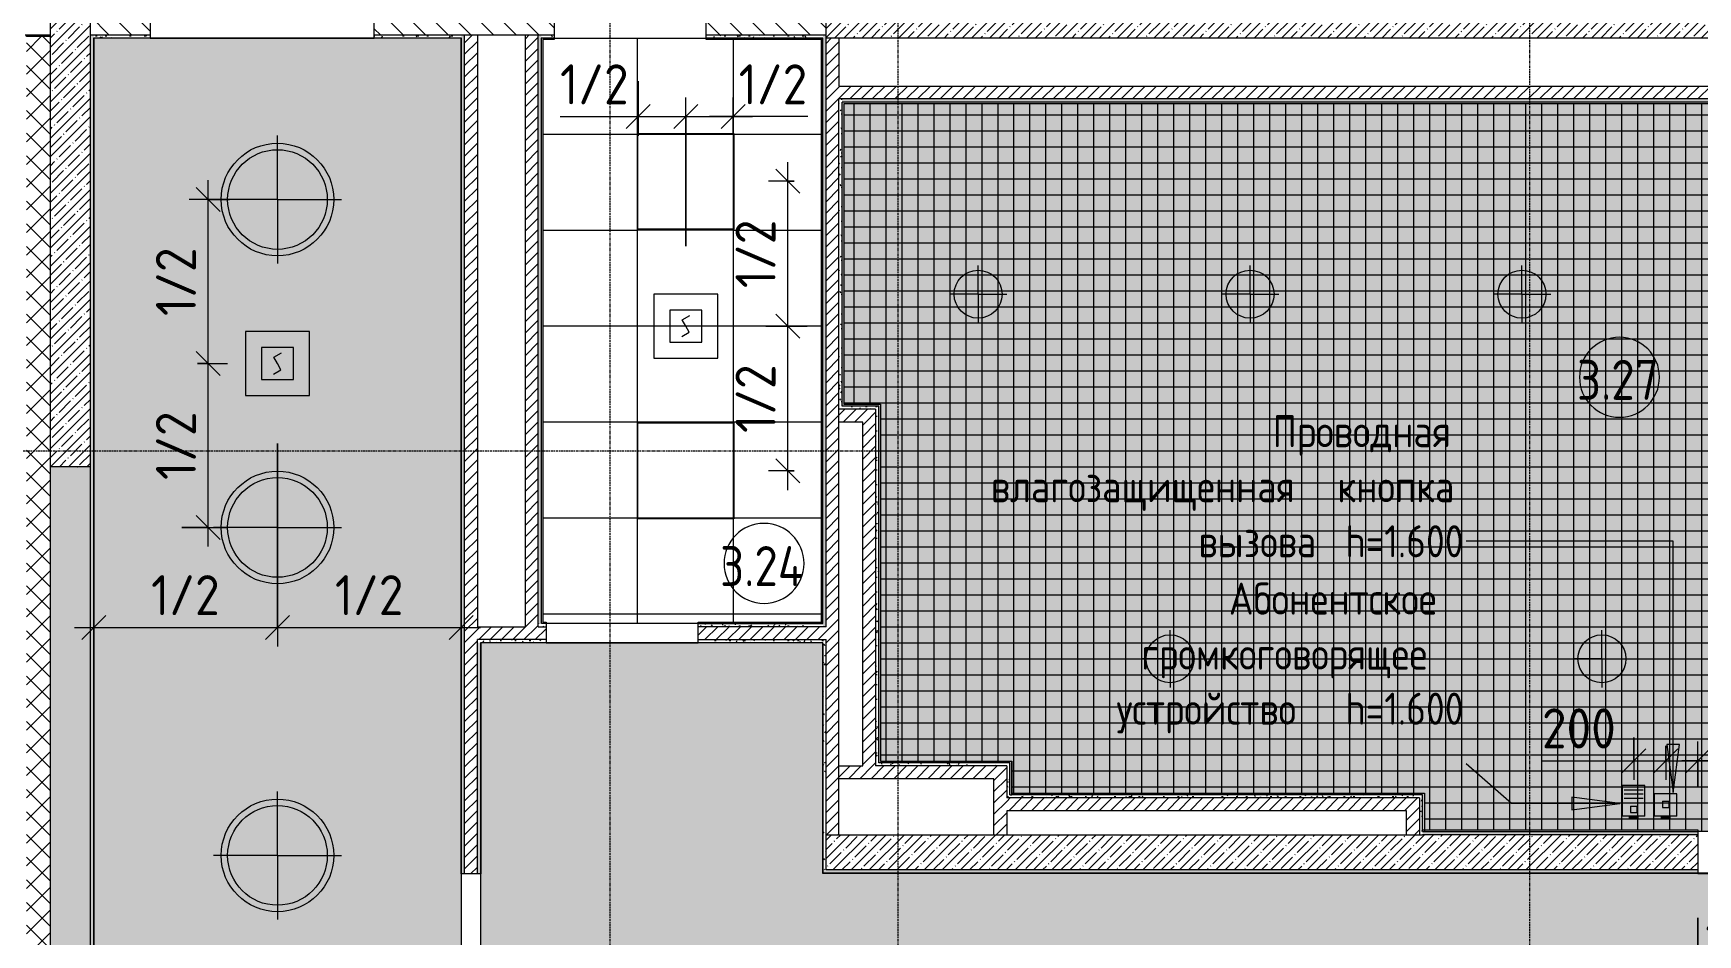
# Model space of a CAD drawing. Header units: millimetres. Extents: x 81303 to 275082, y -8553 to 29000.
# Drawn here: x 89253 to 99660, y 4775 to 10410 of the extents above; entities that cross this region are included whole.
import ezdxf

# ---------------------------------------------------------------- set-up
doc = ezdxf.new("R2010")
doc.units = ezdxf.units.MM
doc.linetypes.add('Осевая', pattern=[31.75, 6.35, -4.7625, 15.875, -4.7625])
for name, color, linetype, lineweight in [('A-ANNO-DIMS', 7, 'Continuous', 9), ('A-ANNO-DIMS-100', 7, 'Continuous', 9), ('A-AREA-IDEN', 7, 'Continuous', 9), ('A-CLNG-PATT', 7, 'Continuous', 9), ('A-WALL', 7, 'Continuous', 9), ('I-WALL', 7, 'Continuous', 9), ('Q-SPCQ', 7, 'Continuous', 9), ('Оси-2', 7, 'Осевая', 9)]:
    doc.layers.add(name, color=color, linetype=linetype, lineweight=lineweight)
for name, color, linetype, lineweight, true_color in [('A-ANNO-NOTE', 1, 'Continuous', 9, 0xff0000), ('A-CLNG-1', 7, 'Continuous', 9, 0xeaeaea), ('A-WALL-1', 7, 'Continuous', 9, 0x3c3c3c), ('A-WALL-FNSH-1', 7, 'Continuous', 9, 0x3c3c3c), ('G-ANNO-TEXT-1', 7, 'Continuous', 9, 0x3c3c3c), ('I-WALL-1', 7, 'Continuous', 9, 0x535353), ('Q-SPCQ-3', 7, 'Continuous', 9, 0x008040), ('Q-SPCQ-4', 1, 'Continuous', 9, 0xff0000)]:
    doc.layers.add(name, color=color, linetype=linetype, lineweight=lineweight, true_color=true_color)
doc.layers.add('A-CLNG-PATT-1', color=7, linetype='Continuous', lineweight=9, transparency=1)
doc.styles.add('GOST Common', font='GOST_Common.ttf', dxfattribs={"width": 0.9, "height": 200})
doc.styles.add('GOST Common_1', font='GOST_Common.ttf', dxfattribs={"width": 0.9, "height": 250})
doc.styles.add('ISOCPEUR', font='isocpeur.ttf', dxfattribs={"width": 0.9, "height": 250})
doc.dimstyles.new('ISO-2_5_0_9К_БОЛЬШОЙ', dxfattribs={"dimscale": 304.8, "dimtxt": 248.995294, "dimasz": 0.492126, "dimexe": 0.393701, "dimexo": 0.984252, "dimgap": 0, "dimtad": 1, "dimdec": 0, "dimrnd": 10, "dimzin": 0, "dimdsep": 46, "dimtxsty": 'ISOCPEUR', "dimblk1": 'OBLIQUE', "dimblk2": 'OBLIQUE', "dimsah": 1, "dimcen": 0.09, "dimdle": 0.393701, "dimazin": 0, "dimtfac": 1, "dimtdec": 4, "dimtix": 1, "dimtmove": 0, "dimatfit": 3, "dimfxl": 1, "dimtvp": 1, "dimtolj": 1, "dimtzin": 0, "dimarcsym": 2})
doc.dimstyles.new('ISO-2_5_0_9К_БОЛЬШОЙ_1', dxfattribs={"dimscale": 304.8, "dimtxt": 248.995294, "dimasz": 0.492126, "dimexe": 0.393701, "dimexo": 0.984252, "dimgap": 0, "dimtad": 1, "dimdec": 0, "dimrnd": 10, "dimzin": 0, "dimdsep": 46, "dimtxsty": 'ISOCPEUR', "dimblk1": 'OBLIQUE', "dimblk2": 'OBLIQUE', "dimsah": 1, "dimcen": 0.09, "dimdle": 0.393701, "dimazin": 0, "dimtfac": 1, "dimtdec": 4, "dimtix": 1, "dimtmove": 1, "dimatfit": 3, "dimfxl": 1, "dimtvp": 1, "dimtolj": 1, "dimtzin": 0, "dimarcsym": 2})
pattern_1 = [(45, (0, 0), (-35.35534, 35.35534), [])]
pattern_2 = [(45, (0, 0), (-57.024626, 57.024626), []), (45, (57.025, 0), (-57.024626, 57.024626), [100.806, -20.161, 3.353, -16.808])]
pattern_3 = [(0, (0, 0), (121.92, 30.48), [10.058, -81.382, 10.058, -81.382, -487.68]), (0, (0, 0), (121.92, 30.48), [-182.88, 10.058, -172.822, 10.058, -81.382, -213.36]), (0, (0, 0), (121.92, 30.48), [-457.2, 10.058, -50.902, 10.058, -142.342]), (120, (45.72, 15.24), (-87.356454, 90.345817), [10.058, -81.382, 10.058, -81.382, -487.68]), (120, (45.72, 15.24), (-87.356454, 90.345817), [-182.88, 10.058, -172.822, 10.058, -81.382, -213.36]), (120, (45.72, 15.24), (-87.356454, 90.345817), [-457.2, 10.058, -50.902, 10.058, -142.342]), (240, (60.96, 76.2), (-34.563546, -120.825817), [10.058, -81.382, 10.058, -81.382, -487.68]), (240, (60.96, 76.2), (-34.563546, -120.825817), [-182.88, 10.058, -172.822, 10.058, -81.382, -213.36]), (240, (60.96, 76.2), (-34.563546, -120.825817), [-457.2, 10.058, -50.902, 10.058, -142.342])]

# ---------------------------------------------------------------- blocks, each defined once
blk = doc.blocks.new('Проводная влагозащищенная кнопка вызова - Вызывная панель экстренной видеосвязи 2-29717937-Сводный план потолка 3 этажа в осях 23-33')
at = {"layer": 'Q-SPCQ'}
for p, q in [((195, 230), (55, 230)), ((55, 91), (55, 230)), ((195, 91), (195, 230)), ((104, 185), (104, 145)), ((104, 185), (144, 185)), ((104, 145), (144, 145)), ((144, 185), (144, 145)), ((195, 91), (55, 91))]:
    blk.add_line(p, q, dxfattribs=at)
at = {"layer": 'Q-SPCQ-3'}
for p, q in [((100, 91), (150, 91)), ((100, 76), (100, 91)), ((150, 76), (100, 76)), ((150, 91), (150, 76))]:
    blk.add_line(p, q, dxfattribs=at)
blk = doc.blocks.new('Вызывная панель экстренной видеосвязи1 - Вызывная панель экстренной видеосвязи 2-29717696-Сводный план потолка 3 этажа в осях 23-33')
at = {"layer": 'Q-SPCQ'}
for p, q in [((195, 283), (55, 283)), ((55, 91), (55, 283)), ((65, 256), (185, 256)), ((65, 230), (185, 230)), ((195, 91), (195, 283)), ((65, 203), (185, 203)), ((105, 153), (105, 113)), ((105, 153), (145, 153)), ((105, 113), (145, 113)), ((145, 153), (145, 113)), ((195, 91), (55, 91))]:
    blk.add_line(p, q, dxfattribs=at)
at = {"layer": 'Q-SPCQ-3'}
for p, q in [((100, 91), (150, 91)), ((100, 76), (100, 91)), ((150, 76), (100, 76)), ((150, 91), (150, 76))]:
    blk.add_line(p, q, dxfattribs=at)
blk = doc.blocks.new('Извещатель потолочный - Монтируемые на перекрытии-30363607-Сводный план потолка 3 этажа в осях 23-33')
at = {"layer": 'Q-SPCQ'}
for p, q in [((-300, 300), (-300, -100)), ((100, 300), (-300, 300)), ((100, -100), (100, 300)), ((0, 200), (-200, 200)), ((-200, 200), (-200, 0)), ((-122, 139), (-75, 166)), ((-100, 100), (-122, 139)), ((0, 0), (0, 200)), ((-200, 0), (0, 0)), ((-125, 34), (-78, 61)), ((-78, 61), (-100, 100)), ((-300, -100), (100, -100))]:
    blk.add_line(p, q, dxfattribs=at)
blk = doc.blocks.new('Извещатель потолочный - Монтируемые на перекрытии-33237715-Сводный план потолка 3 этажа в осях 23-33')
at = {"layer": 'Q-SPCQ'}
for p, q in [((-300, 300), (-300, -100)), ((100, 300), (-300, 300)), ((100, -100), (100, 300)), ((0, 200), (-200, 200)), ((-200, 200), (-200, 0)), ((-122, 139), (-75, 166)), ((-100, 100), (-122, 139)), ((0, 0), (0, 200)), ((-200, 0), (0, 0)), ((-125, 34), (-78, 61)), ((-78, 61), (-100, 100)), ((-300, -100), (100, -100))]:
    blk.add_line(p, q, dxfattribs=at)
blk = doc.blocks.new('Марка_Помещения - Номер-25198446-Сводный план потолка 3 этажа в осях 23-33')
at = {"layer": 'A-AREA-IDEN'}
for start, end in [(360, 180), (180, 360)]:
    blk.add_arc((0, 0), 2.5, start, end, dxfattribs=at)
blk = doc.blocks.new('DIMBLOCK37-Сводный план потолка 3 этажа в осях 23-33')
at = {"layer": 'A-ANNO-DIMS-100'}
for p, q in [((99260, 6008), (99260, 5743)), ((99260, 5863), (99260, 6008)), ((99460, 5955), (99460, 5743)), ((99460, 5863), (99460, 5955)), ((98686, 5863), (99260, 5863)), ((99140, 5863), (99460, 5863)), ((99260, 5863), (99360, 5863))]:
    blk.add_line(p, q, dxfattribs=at)
at = {"layer": 'A-ANNO-DIMS-100', "lineweight": 20}
for p, q in [((99260, 5863), (99335, 5938)), ((99460, 5863), (99535, 5938)), ((99260, 5863), (99185, 5788)), ((99460, 5863), (99385, 5788))]:
    blk.add_line(p, q, dxfattribs=at)
at = {"layer": 'A-ANNO-DIMS-100', "color": 0, "insert": (98686, 6190), "char_height": 250, "width": 568.86, "attachment_point": 1, "line_spacing_factor": 1.149209, "style": 'ISOCPEUR'}
blk.add_mtext('200', dxfattribs=at)
blk = doc.blocks.new('_Oblique')
at = {"color": 0, "linetype": 'ByBlock', "lineweight": -2}
blk.add_line((-0.5, -0.5), (0.5, 0.5), dxfattribs=at)
blk = doc.blocks.new('DIMBLOCK38-Сводный план потолка 3 этажа в осях 23-33')
at = {"layer": 'A-ANNO-DIMS-100'}
for p, q in [((99460, 5955), (99460, 5743)), ((99460, 5863), (99460, 5955)), ((99660, 5700), (99660, 5983)), ((99460, 5863), (99780, 5863)), ((99689, 5863), (99560, 5863)), ((99660, 5863), (99660, 5700)), ((100263, 5863), (99689, 5863))]:
    blk.add_line(p, q, dxfattribs=at)
at = {"layer": 'A-ANNO-DIMS-100', "lineweight": 20}
for p, q in [((99460, 5863), (99535, 5938)), ((99660, 5863), (99735, 5938)), ((99460, 5863), (99385, 5788)), ((99660, 5863), (99585, 5788))]:
    blk.add_line(p, q, dxfattribs=at)
at = {"layer": 'A-ANNO-DIMS-100', "color": 0, "insert": (99789, 6190), "char_height": 250, "width": 568.86, "attachment_point": 1, "line_spacing_factor": 1.149209, "style": 'ISOCPEUR'}
blk.add_mtext('200', dxfattribs=at)
blk = doc.blocks.new('DIMBLOCK39-Сводный план потолка 3 этажа в осях 23-33')
at = {"layer": 'A-ANNO-DIMS-100'}
for p, q in [((99660, 4880), (99660, 4428)), ((99660, 4548), (99660, 4880)), ((100185, 4692), (100185, 4428)), ((100185, 4548), (100185, 4692)), ((99540, 4548), (100185, 4548))]:
    blk.add_line(p, q, dxfattribs=at)
at = {"layer": 'A-ANNO-DIMS-100', "lineweight": 20}
for p, q in [((99660, 4548), (99735, 4623)), ((100185, 4548), (100260, 4623)), ((99660, 4548), (99585, 4473)), ((100185, 4548), (100110, 4473))]:
    blk.add_line(p, q, dxfattribs=at)
at = {"layer": 'A-ANNO-DIMS-100', "color": 0, "insert": (99707, 4875), "char_height": 250, "width": 517.14, "attachment_point": 1, "line_spacing_factor": 1.149209, "style": 'ISOCPEUR'}
blk.add_mtext('1/2', dxfattribs=at)
blk = doc.blocks.new('DIMBLOCK97-Сводный план потолка 3 этажа в осях 23-33')
at = {"layer": 'A-ANNO-DIMS-100', "lineweight": 20}
for p, q in [((90347, 8346), (90272, 8421)), ((90347, 8346), (90422, 8271)), ((90347, 7321), (90272, 7396)), ((90347, 7321), (90422, 7246))]:
    blk.add_line(p, q, dxfattribs=at)
at = {"layer": 'A-ANNO-DIMS-100'}
for p, q in [((90280, 8346), (90467, 8346)), ((90347, 8346), (90280, 8346)), ((90347, 7201), (90347, 8346)), ((90182, 7321), (90467, 7321)), ((90347, 7321), (90182, 7321))]:
    blk.add_line(p, q, dxfattribs=at)
at = {"layer": 'A-ANNO-DIMS-100', "color": 0, "insert": (90020, 7618), "char_height": 250, "width": 517.14, "attachment_point": 1, "rotation": 90, "line_spacing_factor": 1.149209, "style": 'ISOCPEUR'}
blk.add_mtext('1/2', dxfattribs=at)
blk = doc.blocks.new('DIMBLOCK98-Сводный план потолка 3 этажа в осях 23-33')
at = {"layer": 'A-ANNO-DIMS-100'}
for p, q in [((90347, 8346), (90347, 9491)), ((90480, 9371), (90227, 9371)), ((90347, 9371), (90480, 9371)), ((90280, 8346), (90467, 8346)), ((90347, 8346), (90280, 8346))]:
    blk.add_line(p, q, dxfattribs=at)
at = {"layer": 'A-ANNO-DIMS-100', "lineweight": 20}
for p, q in [((90347, 9371), (90272, 9446)), ((90347, 9371), (90422, 9296)), ((90347, 8346), (90272, 8421)), ((90347, 8346), (90422, 8271))]:
    blk.add_line(p, q, dxfattribs=at)
at = {"layer": 'A-ANNO-DIMS-100', "color": 0, "insert": (90020, 8643), "char_height": 250, "width": 517.14, "attachment_point": 1, "rotation": 90, "line_spacing_factor": 1.149209, "style": 'ISOCPEUR'}
blk.add_mtext('1/2', dxfattribs=at)
blk = doc.blocks.new('DIMBLOCK99-Сводный план потолка 3 этажа в осях 23-33')
at = {"layer": 'A-ANNO-DIMS-100'}
for p, q in [((90780, 7846), (90780, 6576)), ((90780, 6696), (90780, 7846)), ((89631, 6502), (89631, 6816)), ((89511, 6696), (90780, 6696)), ((89631, 6696), (89631, 6502))]:
    blk.add_line(p, q, dxfattribs=at)
at = {"layer": 'A-ANNO-DIMS-100', "lineweight": 20}
for p, q in [((89631, 6696), (89706, 6771)), ((90780, 6696), (90855, 6771)), ((89631, 6696), (89556, 6621)), ((90780, 6696), (90705, 6621))]:
    blk.add_line(p, q, dxfattribs=at)
at = {"layer": 'A-ANNO-DIMS-100', "color": 0, "insert": (89990, 7023), "char_height": 250, "width": 517.14, "attachment_point": 1, "line_spacing_factor": 1.149209, "style": 'ISOCPEUR'}
blk.add_mtext('1/2', dxfattribs=at)
blk = doc.blocks.new('DIMBLOCK100-Сводный план потолка 3 этажа в осях 23-33')
at = {"layer": 'A-ANNO-DIMS-100'}
for p, q in [((90780, 7846), (90780, 6576)), ((90780, 6696), (90780, 7846)), ((91929, 6502), (91929, 6816)), ((90780, 6696), (92049, 6696)), ((91929, 6696), (91929, 6502))]:
    blk.add_line(p, q, dxfattribs=at)
at = {"layer": 'A-ANNO-DIMS-100', "lineweight": 20}
for p, q in [((90780, 6696), (90855, 6771)), ((91929, 6696), (92004, 6771)), ((90780, 6696), (90705, 6621)), ((91929, 6696), (91854, 6621))]:
    blk.add_line(p, q, dxfattribs=at)
at = {"layer": 'A-ANNO-DIMS-100', "color": 0, "insert": (91139, 7023), "char_height": 250, "width": 517.14, "attachment_point": 1, "line_spacing_factor": 1.149209, "style": 'ISOCPEUR'}
blk.add_mtext('1/2', dxfattribs=at)
blk = doc.blocks.new('DIMBLOCK105-Сводный план потолка 3 этажа в осях 23-33')
at = {"layer": 'A-ANNO-DIMS-100', "lineweight": 20}
for p, q in [((93971, 8580), (93896, 8655)), ((93971, 8580), (94046, 8505)), ((93971, 7675), (93896, 7750)), ((93971, 7675), (94046, 7600))]:
    blk.add_line(p, q, dxfattribs=at)
at = {"layer": 'A-ANNO-DIMS-100'}
for p, q in [((93833, 8580), (94091, 8580)), ((93971, 8580), (93833, 8580)), ((93971, 7555), (93971, 8580)), ((94011, 7675), (93851, 7675)), ((93971, 7675), (94011, 7675))]:
    blk.add_line(p, q, dxfattribs=at)
at = {"layer": 'A-ANNO-DIMS-100', "color": 0, "insert": (93644, 7912), "char_height": 250, "width": 517.14, "attachment_point": 1, "rotation": 90, "line_spacing_factor": 1.149209, "style": 'ISOCPEUR'}
blk.add_mtext('1/2', dxfattribs=at)
blk = doc.blocks.new('DIMBLOCK106-Сводный план потолка 3 этажа в осях 23-33')
at = {"layer": 'A-ANNO-DIMS-100'}
for p, q in [((93971, 8580), (93971, 9605)), ((94011, 9485), (93851, 9485)), ((93971, 9485), (94011, 9485)), ((93833, 8580), (94091, 8580)), ((93971, 8580), (93833, 8580))]:
    blk.add_line(p, q, dxfattribs=at)
at = {"layer": 'A-ANNO-DIMS-100', "lineweight": 20}
for p, q in [((93971, 9485), (93896, 9560)), ((93971, 9485), (94046, 9410)), ((93971, 8580), (93896, 8655)), ((93971, 8580), (94046, 8505))]:
    blk.add_line(p, q, dxfattribs=at)
at = {"layer": 'A-ANNO-DIMS-100', "color": 0, "insert": (93644, 8817), "char_height": 250, "width": 517.14, "attachment_point": 1, "rotation": 90, "line_spacing_factor": 1.149209, "style": 'ISOCPEUR'}
blk.add_mtext('1/2', dxfattribs=at)
blk = doc.blocks.new('DIMBLOCK157-Сводный план потолка 3 этажа в осях 23-33')
at = {"layer": 'A-ANNO-DIMS-100'}
for p, q in [((93035, 10110), (93035, 9769)), ((93035, 9889), (93035, 10110)), ((93333, 9080), (93333, 10009)), ((92547, 9889), (93078, 9889)), ((92915, 9889), (93333, 9889)), ((93078, 9889), (93184, 9889)), ((93333, 9889), (93333, 9080))]:
    blk.add_line(p, q, dxfattribs=at)
at = {"layer": 'A-ANNO-DIMS-100', "lineweight": 20}
for p, q in [((93035, 9889), (92960, 9814)), ((93035, 9889), (93110, 9964)), ((93333, 9889), (93258, 9814)), ((93333, 9889), (93408, 9964))]:
    blk.add_line(p, q, dxfattribs=at)
at = {"layer": 'A-ANNO-DIMS-100', "color": 0, "insert": (92547, 10216), "char_height": 250, "width": 517.14, "attachment_point": 1, "line_spacing_factor": 1.149209, "style": 'ISOCPEUR'}
blk.add_mtext('1/2', dxfattribs=at)
blk = doc.blocks.new('DIMBLOCK158-Сводный план потолка 3 этажа в осях 23-33')
at = {"layer": 'A-ANNO-DIMS-100'}
for p, q in [((93333, 9080), (93333, 10009)), ((93630, 9785), (93630, 10009)), ((93333, 9889), (93750, 9889)), ((93333, 9889), (93333, 9080)), ((93564, 9889), (93482, 9889)), ((94095, 9889), (93564, 9889)), ((93630, 9889), (93630, 9785))]:
    blk.add_line(p, q, dxfattribs=at)
at = {"layer": 'A-ANNO-DIMS-100', "lineweight": 20}
for p, q in [((93333, 9889), (93258, 9814)), ((93333, 9889), (93408, 9964)), ((93630, 9889), (93555, 9814)), ((93630, 9889), (93705, 9964))]:
    blk.add_line(p, q, dxfattribs=at)
at = {"layer": 'A-ANNO-DIMS-100', "color": 0, "insert": (93664, 10216), "char_height": 250, "width": 517.14, "attachment_point": 1, "line_spacing_factor": 1.149209, "style": 'ISOCPEUR'}
blk.add_mtext('1/2', dxfattribs=at)

msp = doc.modelspace()

# ---------------------------------------------------------------- hatches: boundary and pattern name
at = {"layer": 'A-ANNO-NOTE'}
for points in [[(100710, 5421), (100710, 5431), (101049, 5431), (101049, 9969), (94321, 9969), (94321, 8091), (94551, 8091), (94551, 5861), (95371, 5861), (95371, 5661), (97951, 5661), (97951, 5431), (99660, 5431), (99660, 5421), (99940.6, 5421)], [(99284.5, 5501.7), (99234.5, 5501.7), (99234.5, 5516.7), (99284.5, 5516.7)], [(99434.5, 5501.7), (99434.5, 5516.7), (99484.5, 5516.7), (99484.5, 5501.7)]]:
    msp.add_hatch(color=256, dxfattribs=at).paths.add_polyline_path(points)
at = {"layer": 'A-CLNG-PATT'}
h = msp.add_hatch(dxfattribs=at)
h.set_pattern_fill('FP_23', color=256, style=0, pattern_type=2)
h.set_pattern_definition([(90, (93030.5, 8580), (-600, 4e-14), []), (180, (93030.5, 8580), (-7e-14, -600), [])])
h.paths.add_polyline_path([(93410, 6721), (93410, 6729), (94181, 6729), (94181, 10371), (93460, 10371), (93460, 10379), (92510, 10379), (92510, 10371), (92439, 10371), (92439, 6729), (92460, 6729), (92460, 6721)])
h.paths.add_polyline_path([(93496.6, 7380), (93030.5, 7380), (93030.5, 7980), (93630.5, 7980), (93630.5, 7380)])
h.paths.add_polyline_path([(93030.5, 9180), (93030.5, 9780), (93630.5, 9780), (93630.5, 9180), (93496.6, 9180)])
h = msp.add_hatch(dxfattribs=at)
h.set_pattern_fill('FP_27', color=256, style=0, pattern_type=2)
h.set_pattern_definition([(0, (97685, 7700), (0, -100), []), (270, (97685, 7700), (-100, -6e-15), [])])
h.paths.add_polyline_path([(100710, 5421), (100710, 5431), (101049, 5431), (101049, 9969), (94321, 9969), (94321, 8091), (94551, 8091), (94551, 5861), (95371, 5861), (95371, 5661), (97951, 5661), (97951, 5431), (99660, 5431), (99660, 5421), (99940.6, 5421)])
h.paths.add_polyline_path([(99284.5, 5501.7), (99234.5, 5501.7), (99234.5, 5516.7), (99284.5, 5516.7)])
h.paths.add_polyline_path([(99434.5, 5501.7), (99434.5, 5516.7), (99484.5, 5516.7), (99484.5, 5501.7)])
at = {"layer": 'A-CLNG-PATT-1'}
msp.add_hatch(color=256, dxfattribs=at).paths.add_polyline_path([(91030, 170), (91930, 170), (91930, 10380), (89630, 10379), (89631, 170), (90918.9, 170)])
h = msp.add_hatch(color=256, dxfattribs=at)
h.paths.add_polyline_path([(107109, 171), (107110, 171), (107109, 10380), (101630, 10380), (101630, 171), (105095.9, 171)])
h.paths.add_polyline_path([(101570, 171), (101570, 5160), (100960, 5159), (100960, 5140), (100860, 5140), (100860, 5160), (100235, 5159), (100235, 5140), (100135, 5140), (100135, 5160), (94190, 5160), (94189, 6600), (92050, 6599), (92050, 171), (99940.6, 171)])
h = msp.add_hatch(color=256, dxfattribs=at)
h.paths.add_polyline_path([(100710, 5421), (100710, 5431), (101049, 5431), (101049, 9969), (94321, 9969), (94321, 8091), (94551, 8091), (94551, 5861), (95371, 5861), (95371, 5661), (97951, 5661), (97951, 5431), (99660, 5431), (99660, 5421), (99940.6, 5421)])
h.paths.add_polyline_path([(99284.5, 5501.7), (99234.5, 5501.7), (99234.5, 5516.7), (99284.5, 5516.7)])
h.paths.add_polyline_path([(99434.5, 5501.7), (99434.5, 5516.7), (99484.5, 5516.7), (99484.5, 5501.7)])
at = {"layer": 'A-WALL'}
h = msp.add_hatch(dxfattribs=at)
h.set_pattern_fill('FP_2', color=256, style=0, pattern_type=2)
h.set_pattern_definition([(45, (0, 0), (-70.71068, 70.71068), []), (135, (0, 0), (-70.71068, -70.71068), [])])
h.paths.add_polyline_path([(89360, -100), (89360, 10392), (89210, 10392), (89210, -100)])
at = {"layer": 'G-ANNO-TEXT-1'}
for points in [[(99505.8, 5663.4), (99545.3, 5963.4), (99466.3, 5963.4)], [(99172.5, 5594.6), (98872.5, 5634.1), (98872.5, 5555.1)]]:
    msp.add_hatch(color=256, dxfattribs=at).paths.add_polyline_path(points)
at = {"layer": 'I-WALL'}
h = msp.add_hatch(dxfattribs=at)
h.set_pattern_fill('FP_1', color=256, style=0, pattern_type=2)
h.set_pattern_definition(pattern_2)
h.paths.add_polyline_path([(89360, 7700), (89610, 7700), (89610, 10600), (89360, 10600), (89360, 10059.6)])
h = msp.add_hatch(dxfattribs=at)
h.set_pattern_fill('FP_4', color=256, style=0, pattern_type=2)
h.set_pattern_definition([(135, (0, 0), (-70.71068, -70.71068), [])])
h.paths.add_polyline_path([(107130, 10400), (107130, 10600), (105095, 10600), (105095.9, 10400)])
h.paths.add_polyline_path([(103645, 10400), (103645, 10600), (101610, 10600), (101610, 10400), (102518.3, 10400)])
h.paths.add_polyline_path([(94210, 10400), (94210, 10600), (93460, 10600), (93460, 10400), (94190, 10400)])
h.paths.add_polyline_path([(92030, 10400), (92510, 10400), (92510, 10600), (91385, 10600), (91385, 10400), (91950, 10400)])
h.paths.add_polyline_path([(89630, 10400), (89985, 10400), (89985, 10600), (89610, 10600), (89610, 10400)])
h = msp.add_hatch(dxfattribs=at)
h.set_pattern_fill('FP_1', color=256, style=0, pattern_type=2)
h.set_pattern_definition(pattern_2)
h.paths.add_polyline_path([(101229.4, 10380), (101610, 10380), (101610, 10600), (94210, 10600), (94210, 10380), (99940.6, 10380)])
h = msp.add_hatch(dxfattribs=at)
h.set_pattern_fill('FP_21', color=256, style=0, pattern_type=2)
h.set_pattern_definition(pattern_3)
h.paths.add_polyline_path([(89630, 170), (89630, 10400), (89610, 10400), (89610, 170)])
h = msp.add_hatch(dxfattribs=at)
h.set_pattern_fill('FP_21', color=256, style=0, pattern_type=2)
h.set_pattern_definition(pattern_3)
h.paths.add_polyline_path([(91930, 10380), (91930, 10400), (91385, 10400), (91385, 10380)])
h.paths.add_polyline_path([(89985, 10380), (89985, 10400), (89630, 10400), (89630.1, 10380)])
h = msp.add_hatch(dxfattribs=at)
h.set_pattern_fill('FP_21', color=256, style=0, pattern_type=2)
h.set_pattern_definition(pattern_3)
h.paths.add_polyline_path([(91930, 100), (91950, 100), (91950, 3755), (91930, 3755), (91930, 220.7)])
h.paths.add_polyline_path([(91950, 5155), (91950, 10400), (91930, 10400), (91930, 5155)])
h = msp.add_hatch(dxfattribs=at)
h.set_pattern_fill('FP_5', color=256, style=0, pattern_type=2)
h.set_pattern_definition(pattern_1)
h.paths.add_polyline_path([(91950, 100), (92030, 100), (92030, 3755), (91950, 3755), (91950, 220.7)])
h.paths.add_polyline_path([(92030, 5155), (92030, 10400), (91950, 10400), (91950, 5155)])
h = msp.add_hatch(dxfattribs=at)
h.set_pattern_fill('FP_5', color=256, style=0, pattern_type=2)
h.set_pattern_definition(pattern_1)
h.paths.add_polyline_path([(92330, 6700), (92410, 6700), (92410, 10400), (92330, 10400), (92330, 8270.7)])
h = msp.add_hatch(dxfattribs=at)
h.set_pattern_fill('FP_21', color=256, style=0, pattern_type=2)
h.set_pattern_definition(pattern_3)
h.paths.add_polyline_path([(92410, 6720), (92430, 6720), (92430, 10400), (92410, 10400), (92410, 8270.7)])
h = msp.add_hatch(dxfattribs=at)
h.set_pattern_fill('FP_21', color=256, style=0, pattern_type=2)
h.set_pattern_definition(pattern_3)
h.paths.add_polyline_path([(94190, 10380), (94190, 10400), (93460, 10400), (93460, 10380), (93496.6, 10380)])
h.paths.add_polyline_path([(92430, 10380), (92510, 10380), (92510, 10400), (92430, 10400)])
h = msp.add_hatch(dxfattribs=at)
h.set_pattern_fill('FP_21', color=256, style=0, pattern_type=2)
h.set_pattern_definition(pattern_3)
h.paths.add_polyline_path([(94190, 6700), (94210, 6700), (94210, 10400), (94190, 10400), (94190, 6720)])
h = msp.add_hatch(dxfattribs=at)
h.set_pattern_fill('FP_5', color=256, style=0, pattern_type=2)
h.set_pattern_definition(pattern_1)
h.paths.add_polyline_path([(94290, 5400), (94290, 10380), (94210, 10380), (94210, 5400)])
h = msp.add_hatch(dxfattribs=at)
h.set_pattern_fill('FP_5', color=256, style=0, pattern_type=2)
h.set_pattern_definition(pattern_1)
h.paths.add_polyline_path([(101060, 10000), (101080, 10000), (101080, 10080), (94290, 10080), (94290, 10000), (99940.6, 10000)])
h = msp.add_hatch(dxfattribs=at)
h.set_pattern_fill('FP_21', color=256, style=0, pattern_type=2)
h.set_pattern_definition(pattern_3)
h.paths.add_polyline_path([(94290, 8060), (94310, 8060), (94310, 10000), (94290, 10000), (94290, 8270.7)])
h = msp.add_hatch(dxfattribs=at)
h.set_pattern_fill('FP_21', color=256, style=0, pattern_type=2)
h.set_pattern_definition(pattern_3)
h.paths.add_polyline_path([(101060, 9980), (101060, 10000), (94310, 10000), (94310, 9980), (101049, 9980)])
for points in [[(101060, 9969), (101060, 9980), (94310, 9980), (94310, 9969), (99940.6, 9969)], [(94310, 8080), (94321, 8080), (94321, 9969), (94310, 9969), (94310, 8270.7)], [(94551, 8080), (94551, 8091), (94321, 8091), (94321, 8080), (94540, 8080)], [(94540, 5850), (94551, 5850), (94551, 8080), (94540, 8080), (94540, 6481.8)], [(95371, 5850), (95371, 5861), (94551, 5861), (94551, 5850), (95360, 5850)], [(95360, 5650), (95371, 5650), (95371, 5850), (95360, 5850), (95360, 5830)], [(97951, 5650), (97951, 5661), (95371, 5661), (95371, 5650), (97940, 5650)], [(97940, 5420), (97951, 5420), (97951, 5650), (97940, 5650), (97940, 5630)]]:
    msp.add_hatch(color=256, dxfattribs=at).paths.add_polyline_path(points)
h = msp.add_hatch(dxfattribs=at)
h.set_pattern_fill('FP_5', color=256, style=0, pattern_type=2)
h.set_pattern_definition(pattern_1)
h.paths.add_polyline_path([(94290, 7980), (94520, 7980), (94520, 8060), (94290, 8060)])
h = msp.add_hatch(dxfattribs=at)
h.set_pattern_fill('FP_21', color=256, style=0, pattern_type=2)
h.set_pattern_definition(pattern_3)
h.paths.add_polyline_path([(94540, 8060), (94540, 8080), (94310, 8080), (94310, 8060), (94520, 8060)])
h = msp.add_hatch(dxfattribs=at)
h.set_pattern_fill('FP_21', color=256, style=0, pattern_type=2)
h.set_pattern_definition(pattern_3)
h.paths.add_polyline_path([(94520, 5830), (94540, 5830), (94540, 8060), (94520, 8060), (94520, 6481.8)])
h = msp.add_hatch(dxfattribs=at)
h.set_pattern_fill('FP_5', color=256, style=0, pattern_type=2)
h.set_pattern_definition(pattern_1)
h.paths.add_polyline_path([(94520, 5830), (94520, 7980), (94440, 7980), (94440, 5830)])
h = msp.add_hatch(dxfattribs=at)
h.set_pattern_fill('FP_1', color=256, style=0, pattern_type=2)
h.set_pattern_definition(pattern_2)
h.paths.add_polyline_path([(89360, 100), (89610, 100), (89610, 7700), (89360, 7700), (89360, 2904)])
h = msp.add_hatch(dxfattribs=at)
h.set_pattern_fill('FP_5', color=256, style=0, pattern_type=2)
h.set_pattern_definition(pattern_1)
h.paths.add_polyline_path([(94210, 6620), (94210, 6700), (93410, 6700), (93410, 6620), (94190, 6620)])
h.paths.add_polyline_path([(92460, 6620), (92460, 6700), (92030, 6700), (92030, 6620), (92207.7, 6620)])
h = msp.add_hatch(dxfattribs=at)
h.set_pattern_fill('FP_21', color=256, style=0, pattern_type=2)
h.set_pattern_definition(pattern_3)
h.paths.add_polyline_path([(94190, 6700), (94190, 6720), (93410, 6720), (93410, 6700), (93496.6, 6700)])
h.paths.add_polyline_path([(92460, 6700), (92460, 6720), (92410, 6720), (92410, 6700)])
h = msp.add_hatch(dxfattribs=at)
h.set_pattern_fill('FP_21', color=256, style=0, pattern_type=2)
h.set_pattern_definition(pattern_3)
h.paths.add_polyline_path([(94190, 6600), (94190, 6620), (93410, 6620), (93410, 6600), (94189, 6600)])
h.paths.add_polyline_path([(92207.7, 6600), (92460, 6600), (92460, 6620), (92030, 6620), (92030, 6600), (92050, 6600)])
h = msp.add_hatch(dxfattribs=at)
h.set_pattern_fill('FP_21', color=256, style=0, pattern_type=2)
h.set_pattern_definition(pattern_3)
h.paths.add_polyline_path([(92050, 100), (92050, 3755), (92030, 3755), (92030, 100)])
h.paths.add_polyline_path([(92030, 5155), (92050, 5155), (92050, 6600), (92030, 6600), (92030, 6481.8)])
h = msp.add_hatch(dxfattribs=at)
h.set_pattern_fill('FP_21', color=256, style=0, pattern_type=2)
h.set_pattern_definition(pattern_3)
h.paths.add_polyline_path([(94190, 5180), (94210, 5180), (94210, 6620), (94190, 6620), (94190, 6481.8)])
h = msp.add_hatch(dxfattribs=at)
h.set_pattern_fill('FP_5', color=256, style=0, pattern_type=2)
h.set_pattern_definition(pattern_1)
h.paths.add_polyline_path([(94785.4, 5750), (95260, 5750), (95260, 5830), (94290, 5830), (94290, 5750)])
h = msp.add_hatch(dxfattribs=at)
h.set_pattern_fill('FP_21', color=256, style=0, pattern_type=2)
h.set_pattern_definition(pattern_3)
h.paths.add_polyline_path([(95340, 5830), (95360, 5830), (95360, 5850), (94540, 5850), (94540, 5830), (95260, 5830)])
h = msp.add_hatch(dxfattribs=at)
h.set_pattern_fill('FP_5', color=256, style=0, pattern_type=2)
h.set_pattern_definition(pattern_1)
h.paths.add_polyline_path([(95340, 5400), (95340, 5830), (95260, 5830), (95260, 5400)])
h = msp.add_hatch(dxfattribs=at)
h.set_pattern_fill('FP_21', color=256, style=0, pattern_type=2)
h.set_pattern_definition(pattern_3)
h.paths.add_polyline_path([(95340, 5630), (95360, 5630), (95360, 5830), (95340, 5830)])
h = msp.add_hatch(dxfattribs=at)
h.set_pattern_fill('FP_5', color=256, style=0, pattern_type=2)
h.set_pattern_definition(pattern_1)
h.paths.add_polyline_path([(97363, 5550), (97840, 5550), (97840, 5630), (95340, 5630), (95340, 5550)])
h = msp.add_hatch(dxfattribs=at)
h.set_pattern_fill('FP_21', color=256, style=0, pattern_type=2)
h.set_pattern_definition(pattern_3)
h.paths.add_polyline_path([(97920, 5630), (97940, 5630), (97940, 5650), (95360, 5650), (95360, 5630), (97840, 5630)])
h = msp.add_hatch(dxfattribs=at)
h.set_pattern_fill('FP_5', color=256, style=0, pattern_type=2)
h.set_pattern_definition(pattern_1)
h.paths.add_polyline_path([(97840, 5400), (97920, 5400), (97920, 5630), (97840, 5630), (97840, 5550)])
h = msp.add_hatch(dxfattribs=at)
h.set_pattern_fill('FP_21', color=256, style=0, pattern_type=2)
h.set_pattern_definition(pattern_3)
h.paths.add_polyline_path([(97920, 5400), (97940, 5400), (97940, 5630), (97920, 5630)])
h = msp.add_hatch(color=256, dxfattribs=at)
h.paths.add_polyline_path([(101060, 5420), (101060, 5431), (100710, 5431), (100710, 5420)])
h.paths.add_polyline_path([(99660, 5420), (99660, 5431), (97940, 5431), (97940, 5420), (98651.8, 5420)])
h = msp.add_hatch(dxfattribs=at)
h.set_pattern_fill('FP_21', color=256, style=0, pattern_type=2)
h.set_pattern_definition(pattern_3)
h.paths.add_polyline_path([(101080, 5400), (101080, 5420), (100710, 5420), (100710, 5400)])
h.paths.add_polyline_path([(99660, 5400), (99660, 5420), (97940, 5420), (97940, 5400), (98651.8, 5400)])
h = msp.add_hatch(dxfattribs=at)
h.set_pattern_fill('FP_1', color=256, style=0, pattern_type=2)
h.set_pattern_definition(pattern_2)
h.paths.add_polyline_path([(101610, 5180), (101610, 5400), (100710, 5400), (100710, 5180), (101570, 5180)])
h.paths.add_polyline_path([(99660, 5180), (99660, 5400), (94210, 5400), (94210, 5180), (98651.8, 5180)])
h = msp.add_hatch(dxfattribs=at)
h.set_pattern_fill('FP_21', color=256, style=0, pattern_type=2)
h.set_pattern_definition(pattern_3)
h.paths.add_polyline_path([(101610, 5160), (101610, 5180), (100710, 5180), (100710, 5160), (100960, 5160)])
h.paths.add_polyline_path([(99660, 5160), (99660, 5180), (94190, 5180), (94190, 5160), (98651.8, 5160)])

# ---------------------------------------------------------------- linework, layer by layer
at = {"layer": 'A-ANNO-NOTE'}
for p, q in [((101049, 9969), (94321, 9969)), ((94321, 9969), (94321, 8091)), ((93033, 9784.6), (93633, 9784.6)), ((93033, 9184.6), (93033, 9784.6)), ((93633, 9784.6), (93633, 9184.6)), ((90780, 9371), (90780, 9771)), ((90780, 9371), (90380, 9371)), ((90780, 9371), (90780, 8971)), ((90780, 9371), (91180, 9371)), ((93633, 9184.6), (93033, 9184.6)), ((95161, 8779), (95161, 8959)), ((96861, 8779), (96861, 8959)), ((98561, 8779), (98561, 8959)), ((95161, 8779), (94981, 8779)), ((95161, 8779), (95161, 8599)), ((95161, 8779), (95341, 8779)), ((96861, 8779), (96681, 8779)), ((96861, 8779), (96861, 8599)), ((96861, 8779), (97041, 8779)), ((98561, 8779), (98381, 8779)), ((98561, 8779), (98561, 8599)), ((98561, 8779), (98741, 8779)), ((94321, 8091), (94551, 8091)), ((94551, 8091), (94551, 5861)), ((93033, 7975.4), (93633, 7975.4)), ((93033, 7375.4), (93033, 7975.4)), ((93633, 7975.4), (93633, 7375.4)), ((90780, 7321), (90780, 7721)), ((90780, 7321), (90380, 7321)), ((90780, 7321), (90780, 6921)), ((90780, 7321), (91180, 7321)), ((93633, 7375.4), (93033, 7375.4)), ((96361, 6500), (96361, 6680)), ((99061, 6500), (99061, 6680)), ((96361, 6500), (96181, 6500)), ((96361, 6500), (96361, 6320)), ((96361, 6500), (96541, 6500)), ((99061, 6500), (98881, 6500)), ((99061, 6500), (99061, 6320)), ((99061, 6500), (99241, 6500)), ((94551, 5861), (95371, 5861)), ((95371, 5861), (95371, 5661)), ((90780, 5271), (90780, 5671)), ((95371, 5661), (97951, 5661)), ((97951, 5661), (97951, 5431)), ((99234.5, 5501.7), (99234.5, 5516.7)), ((99234.5, 5516.7), (99284.5, 5516.7)), ((99284.5, 5516.7), (99284.5, 5501.7)), ((99434.5, 5501.7), (99434.5, 5516.7)), ((99434.5, 5516.7), (99484.5, 5516.7)), ((99484.5, 5516.7), (99484.5, 5501.7)), ((97951, 5431), (99660, 5431)), ((99284.5, 5501.7), (99234.5, 5501.7)), ((99484.5, 5501.7), (99434.5, 5501.7)), ((90780, 5271), (90380, 5271)), ((90780, 5271), (90780, 4871)), ((90780, 5271), (91180, 5271))]:
    msp.add_line(p, q, dxfattribs=at)
for centre, radius in [((90780, 9371), 352), ((90780, 9371), 311.5), ((95161, 8779), 150), ((96861, 8779), 150), ((98561, 8779), 150), ((90780, 7321), 352), ((90780, 7321), 311.5), ((96361, 6500), 150), ((99061, 6500), 150), ((90780, 5271), 352), ((90780, 5271), 311.5)]:
    msp.add_circle(centre, radius, dxfattribs=at)
at = {"layer": 'A-CLNG-1'}
for p, q in [((91930, 10380), (89630.1, 10380)), ((91930, 170), (91930, 10379)), ((93030.5, 9180), (93030.5, 9780)), ((93030.5, 9780), (93630.5, 9780)), ((93630.5, 9780), (93630.5, 9180)), ((93630.5, 9180), (93030.5, 9180)), ((93030.5, 7380), (93030.5, 7980)), ((93030.5, 7980), (93630.5, 7980)), ((93630.5, 7980), (93630.5, 7380)), ((93630.5, 7380), (93030.5, 7380)), ((94189, 6600), (92050, 6600)), ((92050, 6599), (92050, 171)), ((100135, 5160), (94190, 5160))]:
    msp.add_line(p, q, dxfattribs=at)
at = {"layer": 'A-WALL'}
for p, q in [((89207, 10395), (89360, 10395)), ((89210, 10392), (89360, 10392)), ((89610, 10400), (89985, 10400)), ((89630, 10380), (89630, 170)), ((91385, 10400), (91930, 10400)), ((91930, 10400), (92510, 10400)), ((91930, 10379), (91930, 10380)), ((91950, 5155), (91950, 10400)), ((92410, 6700), (92410, 10400)), ((92430, 6720), (92430, 10380)), ((93460, 10400), (94210, 10400)), ((101080, 10000), (94290, 10000)), ((94310, 8080), (94310, 9980)), ((94520, 8060), (94290, 8060)), ((94540, 8080), (94310, 8080)), ((94540, 5850), (94540, 8060)), ((92410, 6700), (92460, 6700)), ((92460, 6720), (92430, 6720)), ((94210, 6700), (93410, 6700)), ((92460, 6620), (92030, 6620)), ((92030, 5155), (92030, 6620)), ((92050, 6600), (92050, 6599)), ((93410, 6620), (94210, 6620)), ((94190, 6600), (94189, 6600)), ((94190, 6600), (94190, 5180)), ((95340, 5830), (94520, 5830)), ((95360, 5850), (94540, 5850)), ((95360, 5650), (95360, 5830)), ((97920, 5630), (95340, 5630)), ((97940, 5420), (97940, 5630)), ((99660, 5400), (97940, 5400)), ((99660, 5180), (94210, 5180))]:
    msp.add_line(p, q, dxfattribs=at)
at = {"layer": 'A-WALL-1'}
for p, q in [((89360, 10400), (89360, 10600)), ((89610, 150), (89610, 10600)), ((89985, 10600), (89985, 10380)), ((91385, 10380), (91385, 10600)), ((92510, 10600), (92510, 10380)), ((93460, 10380), (93460, 10600)), ((94210, 6700), (94210, 10600)), ((89360, -100), (89360, 10400)), ((89630.1, 10380), (89630, 10380)), ((92030, 10400), (92030, 6700)), ((92330, 6700), (92330, 10400)), ((92510, 10380), (92430, 10380)), ((94190, 10380), (93460, 10380)), ((94190, 6720), (94190, 10380)), ((101610, 10380), (94210, 10380)), ((94290, 10380), (94290, 10080)), ((94290, 10080), (101080, 10080)), ((94290, 5400), (94290, 10000)), ((101060, 9980), (94310, 9980)), ((94520, 8060), (94520, 5830)), ((94440, 7980), (94290, 7980)), ((94440, 5830), (94440, 7980)), ((89610, 7700), (89360, 7700)), ((92030, 6700), (92330, 6700)), ((92460, 6720), (92460, 6600)), ((93410, 6600), (93410, 6720)), ((93410, 6720), (94190, 6720)), ((94210, 5180), (94210, 6620)), ((94290, 5830), (94440, 5830)), ((95340, 5830), (95340, 5630)), ((95260, 5750), (94290, 5750)), ((95260, 5400), (95260, 5750)), ((95360, 5650), (95371, 5650)), ((97920, 5630), (97920, 5400)), ((97840, 5550), (95340, 5550)), ((95340, 5550), (95340, 5400)), ((97840, 5400), (97840, 5550)), ((97940, 5420), (99660, 5420)), ((99660, 5420), (99660, 5160)), ((94210, 5400), (97940, 5400)), ((92050, 5155), (91930, 5155))]:
    msp.add_line(p, q, dxfattribs=at)
at = {"layer": 'A-WALL-FNSH-1'}
for p, q in [((89202, 10400), (89360, 10400)), ((89985, 10379), (89631, 10379)), ((89631, 10379), (89631, 171)), ((89985, 10380), (89985, 10379)), ((91385, 10379), (91385, 10380)), ((91929, 10379), (91385, 10379)), ((91929, 5155), (91929, 10379)), ((92439, 10371), (92439, 6729)), ((92510, 10371), (92439, 10371)), ((92510, 10380), (92510, 10371)), ((93460, 10371), (93460, 10380)), ((94190, 10371), (93460, 10371)), ((94181, 6720.5), (94181, 10379.5)), ((94181, 10379.5), (94190, 10379.5)), ((101060, 9969), (94321, 9969)), ((94321, 9969), (94321, 8091)), ((94321, 8091), (94551, 8091)), ((94540, 8060), (94540, 8080)), ((94551, 8091), (94551, 5861)), ((92439, 6729), (92460, 6729)), ((92460, 6729), (92460, 6720)), ((93410, 6720), (93410, 6729)), ((93410, 6729), (94190, 6729)), ((94190, 6720.5), (94181, 6720.5)), ((92460, 6599), (92051, 6599)), ((92051, 6599), (92051, 5155)), ((92460, 6600), (92460, 6599)), ((93410, 6599), (93410, 6600)), ((94189, 6599), (93410, 6599)), ((94189, 5159), (94189, 6599)), ((94551, 5861), (95371, 5861)), ((95360, 5830), (95360, 5850)), ((95371, 5650), (95371, 5861)), ((95371, 5661), (97951, 5661)), ((97940, 5650), (95371, 5650)), ((97940, 5630), (97940, 5650)), ((97951, 5661), (97951, 5420)), ((97940, 5431), (99660, 5431)), ((99660, 5431), (99660, 5420)), ((91930, 5155), (91929, 5155)), ((92051, 5155), (92050, 5155)), ((99660, 5159), (94189, 5159)), ((94190, 5180), (94190, 5160)), ((99660, 5160), (99660, 5159))]:
    msp.add_line(p, q, dxfattribs=at)
at = {"layer": 'G-ANNO-TEXT-1'}
for p, q in [((99505.8, 7234.7), (98211.6, 7234.7)), ((99505.8, 5663.4), (99505.8, 7234.7)), ((99545.3, 5963.4), (99466.3, 5963.4)), ((99466.3, 5963.4), (99505.8, 5663.4)), ((99505.8, 5663.4), (99545.3, 5963.4)), ((98495.2, 5594.6), (98211.6, 5844.2)), ((99172.5, 5594.6), (98872.5, 5634.1)), ((98872.5, 5634.1), (98872.5, 5555.1)), ((99172.5, 5594.6), (98495.2, 5594.6)), ((98872.5, 5555.1), (99172.5, 5594.6))]:
    msp.add_line(p, q, dxfattribs=at)
at = {"layer": 'I-WALL-1'}
for p, q in [((89985, 10379), (91385, 10379)), ((92510, 10380), (93460, 10380)), ((92510, 10379), (93460, 10379)), ((93410, 6721), (92460, 6721)), ((93410, 6720), (92460, 6720)), ((92460, 6599), (93410, 6599)), ((100710, 5421), (99660, 5421)), ((100710, 5420), (99660, 5420)), ((91929, 5155), (91929, 3755)), ((92051, 3755), (92051, 5155)), ((99660, 5159), (100710, 5159))]:
    msp.add_line(p, q, dxfattribs=at)
at = {"layer": 'Оси-2'}
for p, q in [((94660, 593.7), (94660, 24600)), ((89360, 593.7), (89360, 19415.1)), ((92860, 593.7), (92860, 19415.1)), ((98610, 593.7), (98610, 19415.1)), ((84603.1, 7800), (122455, 7800))]:
    msp.add_line(p, q, dxfattribs=at)

# ---------------------------------------------------------------- block references
at = {"layer": 'A-AREA-IDEN', "xscale": 99.99999999999993, "yscale": 99.99999999999993, "zscale": 99.99999999999993}
for p in [(99170.9, 8260.2), (93822.1, 7096.2)]:
    msp.add_blockref('Марка_Помещения - Номер-25198446-Сводный план потолка 3 этажа в осях 23-33', p, dxfattribs=at)
at = {"layer": 'Q-SPCQ-3'}
for name, p in [('Вызывная панель экстренной видеосвязи1 - Вызывная панель экстренной видеосвязи 2-29717696-Сводный план потолка 3 этажа в осях 23-33', (99135, 5425.5)), ('Проводная влагозащищенная кнопка вызова - Вызывная панель экстренной видеосвязи 2-29717937-Сводный план потолка 3 этажа в осях 23-33', (99335, 5425.5))]:
    msp.add_blockref(name, p, dxfattribs=at)
at = {"layer": 'Q-SPCQ-4'}
for name, p in [('Извещатель потолочный - Монтируемые на перекрытии-33237715-Сводный план потолка 3 этажа в осях 23-33', (93433, 8480)), ('Извещатель потолочный - Монтируемые на перекрытии-30363607-Сводный план потолка 3 этажа в осях 23-33', (90880, 8246))]:
    msp.add_blockref(name, p, dxfattribs=at)

# ---------------------------------------------------------------- texts
at = {"layer": 'A-AREA-IDEN', "char_height": 250, "attachment_point": 1, "style": 'GOST Common_1'}
for s, insert, width in [('3.27', (98905.2, 8368.7), 663.797), ('3.24', (93547.4, 7204.7), 685.443)]:
    msp.add_mtext(s, dxfattribs=dict(at, insert=insert, width=width))
at = {"layer": 'G-ANNO-TEXT-1', "char_height": 200, "attachment_point": 1, "style": 'GOST Common'}
for s, insert, width in [('Проводная', (97002.2, 8022.6), 1464.683), ('влагозащищенная', (95240.1, 7678.6), 2546.961), ('\\fGOST Common|b0|i0|c204|p34|;\\W.9; ', (97341.6, 7678.6), 79.367), ('кнопка', (97407, 7678.6), 974.05), ('вызова', (96537.9, 7334.7), 981.265), (' h=1.600', (97347.5, 7334.7), 1046.202), ('Абонентское', (96728.4, 6976.1), 1796.582), ('громкоговорящее', (96180.7, 6632.1), 2460.379), ('устройство', (96025.9, 6288.1), 1601.772), (' h=1.600', (97347.5, 6288.1), 1046.202)]:
    msp.add_mtext(s, dxfattribs=dict(at, insert=insert, width=width))

# ---------------------------------------------------------------- dimensions: what is measured, and where the dimension line sits
at = {"layer": 'A-ANNO-DIMS'}
for base, p1, p2, override, picture, middle in [((93333, 9889.1), (93035.5, 9810), (93333, 8780), {"dimpost": '<>', "dimfxl": 1072.103656}, 'DIMBLOCK157-Сводный план потолка 3 этажа в осях 23-33', (92805.9, 10049)), ((93630.5, 9889.1), (93333, 8780), (93630.5, 9484.6), {"dimpost": '<>', "dimfxl": 764.84818}, 'DIMBLOCK158-Сводный план потолка 3 этажа в осях 23-33', (93923, 10049))]:
    dim = msp.add_linear_dim(base=base, p1=p1, p2=p2, text='1/2', dimstyle='ISO-2_5_0_9К_БОЛЬШОЙ_1', override=override, dxfattribs=at)
    dim.commit()
    dim.dimension.update_dxf_attribs({"geometry": picture, "text_midpoint": middle, "dimtype": 160})
for base, p1, p2, override, picture, middle in [((93970.7, 9484.6), (93533, 8580), (93711.3, 9484.6), {"dimpost": '<>', "dimfxl": 922.021683}, 'DIMBLOCK106-Сводный план потолка 3 этажа в осях 23-33', (93845.7, 9032.3)), ((90346.6, 9371), (90580, 8346), (90780, 9371), {"dimpost": '<>', "dimfxl": 1044.329929}, 'DIMBLOCK98-Сводный план потолка 3 этажа в осях 23-33', (90221.6, 8858.5)), ((93970.7, 8580), (93711.3, 7675.4), (93533, 8580), {"dimpost": '<>', "dimfxl": 922.021683}, 'DIMBLOCK105-Сводный план потолка 3 этажа в осях 23-33', (93845.7, 8127.7)), ((90346.6, 8346), (90482.5, 7321), (90580, 8346), {"dimpost": '<>', "dimfxl": 1029.626753}, 'DIMBLOCK97-Сводный план потолка 3 этажа в осях 23-33', (90221.6, 7833.5))]:
    dim = msp.add_linear_dim(base=base, p1=p1, p2=p2, angle=90, text='1/2', dimstyle='ISO-2_5_0_9К_БОЛЬШОЙ', override=override, dxfattribs=at)
    dim.commit()
    dim.dimension.update_dxf_attribs({"geometry": picture, "text_midpoint": middle})
for base, p1, p2, override, picture, middle in [((90780, 6696), (89631, 6802), (90780, 8146), {"dimpost": '<>', "dimfxl": 1768.185905}, 'DIMBLOCK99-Сводный план потолка 3 этажа в осях 23-33', (90205.5, 6821)), ((91929, 6696), (90780, 8146), (91929, 6802), {"dimpost": '<>', "dimfxl": 1768.185905}, 'DIMBLOCK100-Сводный план потолка 3 этажа в осях 23-33', (91354.5, 6821)), ((100185, 4548.3), (99660, 5180), (100185, 4991.6), {"dimpost": '<>', "dimfxl": 557.767422}, 'DIMBLOCK39-Сводный план потолка 3 этажа в осях 23-33', (99922.5, 4673.3))]:
    dim = msp.add_linear_dim(base=base, p1=p1, p2=p2, text='1/2', dimstyle='ISO-2_5_0_9К_БОЛЬШОЙ', override=override, dxfattribs=at)
    dim.commit()
    dim.dimension.update_dxf_attribs({"geometry": picture, "text_midpoint": middle})
for base, p1, p2, override, picture, middle in [((99460, 5863.3), (99260, 5708.2), (99460, 5655.3), {"dimpost": '<>', "dimfxl": 206.866811}, 'DIMBLOCK37-Сводный план потолка 3 этажа в осях 23-33', (98970.6, 6023.3)), ((99660, 5863.3), (99460, 5655.3), (99660, 5400), {"dimpost": '<>', "dimfxl": 324.314836}, 'DIMBLOCK38-Сводный план потолка 3 этажа в осях 23-33', (100073.2, 6023.3))]:
    dim = msp.add_linear_dim(base=base, p1=p1, p2=p2, dimstyle='ISO-2_5_0_9К_БОЛЬШОЙ_1', override=override, dxfattribs=at)
    dim.commit()
    dim.dimension.update_dxf_attribs({"geometry": picture, "text_midpoint": middle, "dimtype": 160})

doc.saveas('drawing.dxf')
